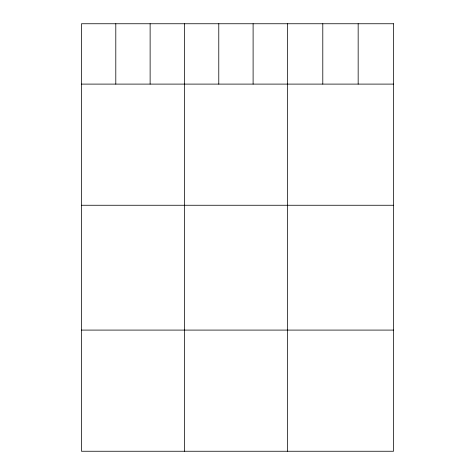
<?xml version="1.0" encoding="UTF-8"?>
<svg xmlns="http://www.w3.org/2000/svg" width="475" height="475" viewBox="0 0 475 475"><rect width="100%" height="100%" fill="white"/><g stroke="black" fill="none" stroke-linecap="round" stroke-linejoin="round"><path stroke-width="0.71" d="M81.474 84.105L393.526 84.105M81.474 205.259L393.526 205.259M81.474 330.089L393.526 330.089M358.162 23.75L358.162 84.105M322.792 23.75L322.792 84.105M287.428 23.75L287.428 451.25M253.104 23.75L253.104 84.105M218.779 23.75L218.779 84.105M184.448 23.75L184.448 451.25M150.124 23.75L150.124 84.105M115.799 23.75L115.799 84.105M393.526 23.75L81.474 23.75L81.474 451.25L393.526 451.25L393.526 23.75"/></g></svg>
